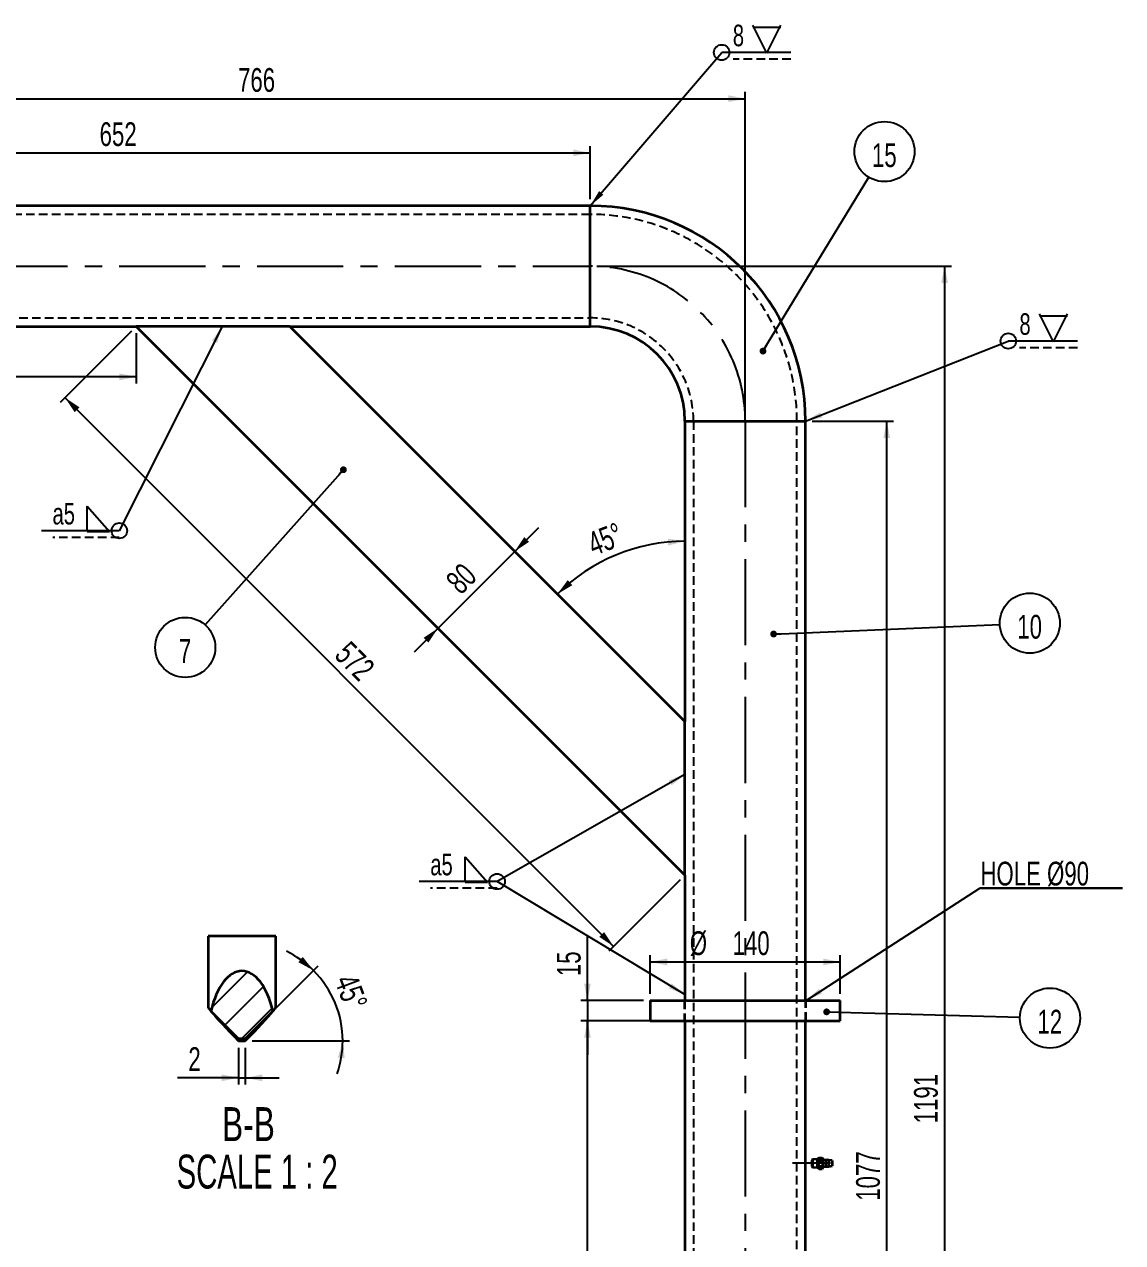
# Model space of a CAD drawing. Header units: millimetres. Extents: x 50 to 5945, y 0 to 4205.
# Drawn here: x 4027 to 4837, y 692 to 1590 of the extents above; entities that cross this region are included whole.
import ezdxf

# ---------------------------------------------------------------- set-up
doc = ezdxf.new("R2010")
doc.units = ezdxf.units.MM
doc.header["$LTSCALE"] = 5
doc.linetypes.add('CENTERX2', pattern=[20.32, 12.7, -2.54, 2.54, -2.54])
doc.linetypes.add('HIDDEN', pattern=[1.905, 1.27, -0.635])
doc.layers.add('AM_0', color=7, linetype='Continuous', lineweight=35)
doc.layers.add('AM_3', color=6, linetype='HIDDEN', lineweight=25)
for name, color, linetype in [('AM_5', 3, 'Continuous'), ('AM_6', 140, 'Continuous'), ('AM_7', 4, 'CENTERX2'), ('AM_8', 1, 'Continuous')]:
    doc.layers.add(name, color=color, linetype=linetype)
doc.styles.add('SLDTEXTSTYLE0', font='TXT', dxfattribs={"width": 0.7})
doc.styles.add('SLDTEXTSTYLE6', font='TXT', dxfattribs={"width": 0.645455})
doc.dimstyles.new('SLDDIMSTYLE0', dxfattribs={"dimtxt": 17.5, "dimasz": 12.5, "dimexe": 0, "dimexo": 0.0625, "dimgap": 4.375, "dimtad": 1, "dimdec": 1, "dimrnd": 1e-09, "dimzin": 12, "dimdsep": 46, "dimtxsty": 'SLDTEXTSTYLE0', "dimsah": 1, "dimcen": 0.09, "dimadec": 0, "dimazin": 3, "dimtfac": 1, "dimtdec": 1, "dimtmove": 0, "dimatfit": 0, "dimfxl": 1, "dimfrac": 2, "dimtolj": 1, "dimtzin": 12, "dimarcsym": 0})
doc.dimstyles.new('SLDDIMSTYLE1', dxfattribs={"dimtxt": 17.5, "dimasz": 12.5, "dimexe": 0, "dimexo": 0.0625, "dimgap": 4.375, "dimtad": 1, "dimdec": 1, "dimrnd": 1e-09, "dimzin": 12, "dimdsep": 46, "dimtxsty": 'SLDTEXTSTYLE0', "dimsah": 1, "dimcen": 0.09, "dimadec": 0, "dimazin": 3, "dimtfac": 1, "dimtdec": 1, "dimtofl": 0, "dimtmove": 0, "dimatfit": 3, "dimfxl": 1, "dimfrac": 2, "dimtolj": 1, "dimtzin": 12, "dimarcsym": 0})
doc.dimstyles.new('SLDDIMSTYLE11', dxfattribs={"dimtxt": 17.5, "dimasz": 12.5, "dimexe": 0, "dimexo": 0.0625, "dimgap": 4.375, "dimtad": 1, "dimdec": 1, "dimlfac": 0.4, "dimrnd": 1e-09, "dimzin": 12, "dimdsep": 46, "dimtxsty": 'SLDTEXTSTYLE0', "dimsah": 1, "dimcen": 0.09, "dimadec": 0, "dimazin": 3, "dimtfac": 1, "dimtdec": 1, "dimtmove": 0, "dimatfit": 0, "dimfxl": 1, "dimfrac": 2, "dimtolj": 1, "dimtzin": 12, "dimarcsym": 0})
doc.dimstyles.new('SLDDIMSTYLE22', dxfattribs={"dimtxt": 17.5, "dimasz": 12.5, "dimexe": 0, "dimexo": 0.0625, "dimgap": 4.375, "dimtad": 1, "dimdec": 4, "dimlfac": 2, "dimzin": 12, "dimdsep": 46, "dimtxsty": 'SLDTEXTSTYLE0', "dimsah": 1, "dimcen": 0.09, "dimadec": 0, "dimazin": 3, "dimtfac": 1, "dimtdec": 0, "dimtofl": 0, "dimtmove": 0, "dimatfit": 3, "dimfxl": 1, "dimfrac": 2, "dimtolj": 1, "dimtzin": 12, "dimarcsym": 0})
doc.dimstyles.new('SLDDIMSTYLE3', dxfattribs={"dimtxt": 0.18, "dimasz": 5, "dimexe": 0, "dimexo": 0.0625, "dimgap": 0, "dimtad": 0, "dimtih": 1, "dimtoh": 1, "dimdec": 0, "dimrnd": 1e-09, "dimzin": 0, "dimdsep": 46, "dimtxsty": 'Standard', "dimblk1": 'DOT', "dimblk2": 'DOT', "dimsah": 1, "dimcen": 0.09, "dimadec": 0, "dimazin": 0, "dimtfac": 5, "dimtdec": 0, "dimtofl": 0, "dimtmove": 0, "dimatfit": 3, "dimldrblk": 'DOT', "dimfxl": 1, "dimfrac": 2, "dimtolj": 1, "dimtzin": 0, "dimarcsym": 0})
doc.dimstyles.new('SLDDIMSTYLE4', dxfattribs={"dimtxt": 0.18, "dimasz": 12.5, "dimexe": 0, "dimexo": 0.0625, "dimgap": 0, "dimtad": 0, "dimtih": 1, "dimtoh": 1, "dimdec": 0, "dimrnd": 1e-09, "dimzin": 0, "dimdsep": 46, "dimtxsty": 'Standard', "dimsah": 1, "dimcen": 0.09, "dimadec": 0, "dimazin": 0, "dimtfac": 12.5, "dimtdec": 0, "dimtofl": 0, "dimtmove": 0, "dimatfit": 3, "dimfxl": 1, "dimfrac": 2, "dimtolj": 1, "dimtzin": 0, "dimarcsym": 0})
doc.dimstyles.new('SLDDIMSTYLE5', dxfattribs={"dimtxt": 17.5, "dimasz": 12.5, "dimexe": 0, "dimexo": 0.0625, "dimgap": 4.375, "dimtad": 1, "dimdec": 0, "dimrnd": 1e-09, "dimzin": 12, "dimdsep": 46, "dimtxsty": 'SLDTEXTSTYLE0', "dimsah": 1, "dimcen": 0.09, "dimadec": 0, "dimazin": 3, "dimtfac": 1, "dimtdec": 0, "dimtofl": 0, "dimtmove": 0, "dimatfit": 3, "dimfxl": 1, "dimfrac": 2, "dimtolj": 1, "dimtzin": 12, "dimarcsym": 0})
doc.dimstyles.new('SLDDIMSTYLE6', dxfattribs={"dimtxt": 17.5, "dimasz": 12.5, "dimexe": 0, "dimexo": 0.0625, "dimgap": 4.375, "dimtad": 1, "dimdec": 4, "dimlfac": 5, "dimzin": 12, "dimdsep": 46, "dimtxsty": 'SLDTEXTSTYLE0', "dimsah": 1, "dimcen": 0.09, "dimadec": 0, "dimazin": 3, "dimtfac": 1, "dimtdec": 0, "dimtofl": 0, "dimtmove": 0, "dimatfit": 3, "dimfxl": 1, "dimfrac": 2, "dimtolj": 1, "dimtzin": 12, "dimarcsym": 0})
doc.dimstyles.new('SLDDIMSTYLE7', dxfattribs={"dimtxt": 17.5, "dimasz": 12.5, "dimexe": 0, "dimexo": 0.0625, "dimgap": 4.375, "dimtad": 1, "dimdec": 0, "dimrnd": 1e-09, "dimzin": 12, "dimdsep": 46, "dimtxsty": 'SLDTEXTSTYLE0', "dimsah": 1, "dimcen": 0.09, "dimadec": 0, "dimazin": 3, "dimtfac": 1, "dimtofl": 0, "dimtmove": 0, "dimatfit": 3, "dimfxl": 1, "dimfrac": 2, "dimtolj": 1, "dimtzin": 12, "dimarcsym": 0})

# ---------------------------------------------------------------- blocks, each defined once
blk = doc.blocks.new('_D_9')
at = {"layer": 'AM_5'}
for p, q in [((4508.68, 855.4), (4437.36, 855.4)), ((4442.36, 220.4), (4442.36, 855.4)), ((4509.23, 220.4), (4437.36, 220.4))]:
    blk.add_line(p, q, dxfattribs=at)
for points in [[(4442.36, 855.4), (4439.86, 842.9), (4444.86, 842.9)], [(4442.36, 220.4), (4444.86, 232.9), (4439.86, 232.9)]]:
    blk.add_solid(points, dxfattribs=at)
at = {"layer": 'AM_5', "insert": (4419.8, 501.96), "char_height": 17.5, "attachment_point": 1, "rotation": 90, "style": 'SLDTEXTSTYLE0'}
blk.add_mtext('635', dxfattribs=at)
blk = doc.blocks.new('_D_10')
at = {"layer": 'AM_5'}
for p, q in [((4608.13, 1297.4), (4667.97, 1297.4)), ((4662.97, 220.4), (4662.97, 1297.4)), ((4608.13, 220.4), (4667.97, 220.4))]:
    blk.add_line(p, q, dxfattribs=at)
for points in [[(4662.97, 1297.4), (4660.47, 1284.9), (4665.47, 1284.9)], [(4662.97, 220.4), (4665.47, 232.9), (4660.47, 232.9)]]:
    blk.add_solid(points, dxfattribs=at)
at = {"layer": 'AM_5', "insert": (4640.41, 722.77), "char_height": 17.5, "attachment_point": 1, "rotation": 90, "style": 'SLDTEXTSTYLE0'}
blk.add_mtext('1077', dxfattribs=at)
blk = doc.blocks.new('_D_11')
at = {"layer": 'AM_5'}
for p, q in [((4449.38, 1411.7), (4710.64, 1411.7)), ((4705.64, 1411.7), (4705.64, 220.4)), ((4601.83, 220.4), (4710.64, 220.4))]:
    blk.add_line(p, q, dxfattribs=at)
for points in [[(4705.64, 1411.7), (4703.14, 1399.2), (4708.14, 1399.2)], [(4705.64, 220.4), (4708.14, 232.9), (4703.14, 232.9)]]:
    blk.add_solid(points, dxfattribs=at)
at = {"layer": 'AM_5', "insert": (4683.08, 779.84), "char_height": 17.5, "attachment_point": 1, "rotation": 90, "style": 'SLDTEXTSTYLE0'}
blk.add_mtext('1191', dxfattribs=at)
blk = doc.blocks.new('_D_12')
at = {"layer": 'AM_5'}
for p, q in [((4488.68, 875.4), (4488.68, 903.81)), ((4488.68, 898.81), (4628.68, 898.81)), ((4628.68, 875.4), (4628.68, 903.81))]:
    blk.add_line(p, q, dxfattribs=at)
for points in [[(4488.68, 898.81), (4501.18, 896.31), (4501.18, 901.31)], [(4628.68, 898.81), (4616.18, 901.31), (4616.18, 896.31)]]:
    blk.add_solid(points, dxfattribs=at)
at = {"layer": 'AM_5', "char_height": 17.5, "attachment_point": 1, "style": 'SLDTEXTSTYLE0'}
for s, insert in [('%%c', (4517.78, 921.37)), ('140', (4549.35, 921.37))]:
    blk.add_mtext(s, dxfattribs=dict(at, insert=insert))
blk = doc.blocks.new('_D_13')
at = {"layer": 'AM_5'}
for p, q in [((4442.36, 870.4), (4442.36, 917.22)), ((4483.68, 870.4), (4437.36, 870.4)), ((4442.36, 870.4), (4442.36, 855.4)), ((4483.68, 855.4), (4437.36, 855.4)), ((4442.36, 855.4), (4442.36, 830.4))]:
    blk.add_line(p, q, dxfattribs=at)
for points in [[(4442.36, 870.4), (4444.86, 882.9), (4439.86, 882.9)], [(4442.36, 855.4), (4439.86, 842.9), (4444.86, 842.9)]]:
    blk.add_solid(points, dxfattribs=at)
at = {"layer": 'AM_5', "insert": (4419.8, 888.34), "char_height": 17.5, "attachment_point": 1, "rotation": 90, "style": 'SLDTEXTSTYLE0'}
blk.add_mtext('15', dxfattribs=at)
blk = doc.blocks.new('_D_14')
at = {"layer": 'AM_5'}
for p, q in [((4106.23, 1363.72), (4053.66, 1311.15)), ((4057.2, 1314.69), (4461.66, 910.22)), ((4510.69, 959.25), (4458.13, 906.69))]:
    blk.add_line(p, q, dxfattribs=at)
for points in [[(4057.2, 1314.69), (4064.27, 1304.08), (4067.81, 1307.62)], [(4461.66, 910.22), (4454.59, 920.83), (4451.06, 917.29)]]:
    blk.add_solid(points, dxfattribs=at)
at = {"layer": 'AM_5', "insert": (4267.38, 1136.41), "char_height": 17.5, "attachment_point": 1, "rotation": 315, "style": 'SLDTEXTSTYLE0'}
blk.add_mtext('572', dxfattribs=at)
blk = doc.blocks.new('_D_15')
at = {"layer": 'AM_5'}
for p, q in [((4388.75, 1201.4), (4406.43, 1219.08)), ((4332.18, 1144.83), (4388.75, 1201.4)), ((4332.18, 1144.83), (4314.51, 1127.15))]:
    blk.add_line(p, q, dxfattribs=at)
for points in [[(4388.75, 1201.4), (4399.36, 1208.47), (4395.82, 1212.01)], [(4332.18, 1144.83), (4321.58, 1137.76), (4325.11, 1134.22)]]:
    blk.add_solid(points, dxfattribs=at)
at = {"layer": 'AM_5', "insert": (4336.67, 1181.22), "char_height": 17.5, "attachment_point": 1, "rotation": 45, "style": 'SLDTEXTSTYLE0'}
blk.add_mtext('80', dxfattribs=at)
blk = doc.blocks.new('_D_16')
at = {"layer": 'AM_5'}
blk.add_arc((4514.23, 1075.92), 132.95, 90, 135, dxfattribs=at)
for points in [[(4514.23, 1208.87), (4501.62, 1210.78), (4501.86, 1205.79)], [(4420.22, 1169.93), (4431.15, 1176.5), (4427.78, 1180.19)]]:
    blk.add_solid(points, dxfattribs=at)
at = {"layer": 'AM_5', "insert": (4440.7, 1214.17), "char_height": 17.5, "attachment_point": 1, "rotation": 21.27138, "style": 'SLDTEXTSTYLE0'}
blk.add_mtext('45°', dxfattribs=at)
blk = doc.blocks.new('_D_17')
at = {"layer": 'AM_5'}
for p, q in [((3792.38, 1362.25), (3792.38, 1325.08)), ((4109.76, 1362.25), (4109.76, 1325.08)), ((4109.76, 1330.08), (3792.38, 1330.08))]:
    blk.add_line(p, q, dxfattribs=at)
for points in [[(3792.38, 1330.08), (3804.88, 1327.58), (3804.88, 1332.58)], [(4109.76, 1330.08), (4097.26, 1332.58), (4097.26, 1327.58)]]:
    blk.add_solid(points, dxfattribs=at)
at = {"layer": 'AM_5', "insert": (3942.22, 1352.64), "char_height": 17.5, "attachment_point": 1, "style": 'SLDTEXTSTYLE0'}
blk.add_mtext('317', dxfattribs=at)
blk = doc.blocks.new('_D_20')
at = {"layer": 'AM_5'}
for p, q in [((3792.38, 1461.15), (3792.38, 1500.19)), ((4444.38, 1461.15), (4444.38, 1500.19)), ((3792.38, 1495.19), (4444.38, 1495.19))]:
    blk.add_line(p, q, dxfattribs=at)
for points in [[(3792.38, 1495.19), (3804.88, 1492.69), (3804.88, 1497.69)], [(4444.38, 1495.19), (4431.88, 1497.69), (4431.88, 1492.69)]]:
    blk.add_solid(points, dxfattribs=at)
at = {"layer": 'AM_5', "insert": (4082.69, 1517.74), "char_height": 17.5, "attachment_point": 1, "style": 'SLDTEXTSTYLE0'}
blk.add_mtext('652', dxfattribs=at)
blk = doc.blocks.new('_D_21')
at = {"layer": 'AM_5'}
for p, q in [((3792.38, 1461.15), (3792.38, 1540.12)), ((4558.68, 1302.4), (4558.68, 1540.12)), ((3792.38, 1535.12), (4558.68, 1535.12))]:
    blk.add_line(p, q, dxfattribs=at)
for points in [[(3792.38, 1535.12), (3804.88, 1532.62), (3804.88, 1537.62)], [(4558.68, 1535.12), (4546.18, 1537.62), (4546.18, 1532.62)]]:
    blk.add_solid(points, dxfattribs=at)
at = {"layer": 'AM_5', "insert": (4184.75, 1557.68), "char_height": 17.5, "attachment_point": 1, "style": 'SLDTEXTSTYLE0'}
blk.add_mtext('766', dxfattribs=at)
blk = doc.blocks.new('SW_NOTE_0_11')
at = {"layer": 'AM_6', "color": 0}
for p, q in [((0, 0), (105.36, 0)), ((105.36, 0), (0, 0)), ((0, 0), (105.36, 0)), ((105.36, 0), (0, 0)), ((0, 0), (105.36, 0)), ((105.36, 0), (0, 0))]:
    blk.add_line(p, q, dxfattribs=at)
at = {"layer": 'AM_6', "color": 0, "insert": (0.47, 19.4), "char_height": 17.5, "attachment_point": 1, "style": 'SLDTEXTSTYLE0'}
blk.add_mtext('HOLE Ø90', dxfattribs=at)
blk = doc.blocks.new('SW_NOTE_0_12')
at = {"layer": 'AM_6', "color": 0}
blk.add_circle((-14.73, -16.54), 22.15, dxfattribs=at)
at = {"layer": 'AM_6', "color": 0, "insert": (-14.84, -10.45), "char_height": 17.5, "attachment_point": 2, "style": 'SLDTEXTSTYLE0'}
blk.add_mtext('7', dxfattribs=at)
blk = doc.blocks.new('_Dot')
at = {"color": 0, "linetype": 'ByBlock', "lineweight": -2}
blk.add_line((-0.5, 0), (-1, 0), dxfattribs=at)
at = {"color": 0, "linetype": 'ByBlock', "const_width": 0.5}
blk.add_lwpolyline([(-0.25, 0, 1), (0.25, 0, 1)], format="xyb", close=True, dxfattribs=at)
blk = doc.blocks.new('SW_NOTE_0_15')
at = {"layer": 'AM_6', "color": 0}
blk.add_circle((11.52, 18.92), 22.15, dxfattribs=at)
at = {"layer": 'AM_6', "color": 0, "insert": (11.41, 25.02), "char_height": 17.5, "attachment_point": 2, "style": 'SLDTEXTSTYLE0'}
blk.add_mtext('15', dxfattribs=at)
blk = doc.blocks.new('SW_NOTE_0_16')
at = {"layer": 'AM_6', "color": 0}
blk.add_circle((22.13, 0.94), 22.15, dxfattribs=at)
at = {"layer": 'AM_6', "color": 0, "insert": (22.02, 7.03), "char_height": 17.5, "attachment_point": 2, "style": 'SLDTEXTSTYLE0'}
blk.add_mtext('10', dxfattribs=at)
blk = doc.blocks.new('SW_NOTE_0_17')
at = {"layer": 'AM_6', "color": 0}
blk.add_circle((22.14, -0.61), 22.15, dxfattribs=at)
at = {"layer": 'AM_6', "color": 0, "insert": (22.03, 5.48), "char_height": 17.5, "attachment_point": 2, "style": 'SLDTEXTSTYLE0'}
blk.add_mtext('12', dxfattribs=at)
blk = doc.blocks.new('SW_SYMBOL_WELD_FILL')
at = {"layer": 'AM_5', "color": 0}
for p, q in [((500, 0), (500, 4500)), ((500, 4500), (4500, 0)), ((500, 0), (4500, 0))]:
    blk.add_line(p, q, dxfattribs=at)
blk = doc.blocks.new('SW_WELDSYMBOL_1')
at = {"layer": 'AM_5', "color": 0}
blk.add_line((0, 0), (-57.46, 0), dxfattribs=at)
at = {"layer": 'AM_5', "color": 0, "linetype": 'HIDDEN'}
blk.add_line((0, -5), (-49.11, -5), dxfattribs=at)
at = {"layer": 'AM_5', "color": 0}
blk.add_circle((0, 0), 5.72, dxfattribs=at)
at = {"layer": 'AM_5', "color": 0, "xscale": 0.0041275, "yscale": 0.0041275, "zscale": 0.0041275}
blk.add_blockref('SW_SYMBOL_WELD_FILL', (-25.72, -0.48), dxfattribs=at)
at = {"layer": 'AM_5', "color": 0, "insert": (-49.23, 20.46), "char_height": 15.875, "attachment_point": 1, "style": 'SLDTEXTSTYLE0'}
blk.add_mtext('a5', dxfattribs=at)
blk = doc.blocks.new('SW_WELDSYMBOL_2')
at = {"layer": 'AM_5', "color": 0}
blk.add_line((0, 0), (-57.46, 0), dxfattribs=at)
at = {"layer": 'AM_5', "color": 0, "linetype": 'HIDDEN'}
blk.add_line((0, -5), (-49.11, -5), dxfattribs=at)
at = {"layer": 'AM_5', "color": 0}
blk.add_circle((0, 0), 5.72, dxfattribs=at)
at = {"layer": 'AM_5', "color": 0, "xscale": 0.0041275, "yscale": 0.0041275, "zscale": 0.0041275}
blk.add_blockref('SW_SYMBOL_WELD_FILL', (-25.72, -0.48), dxfattribs=at)
at = {"layer": 'AM_5', "color": 0, "insert": (-49.23, 20.46), "char_height": 15.875, "attachment_point": 1, "style": 'SLDTEXTSTYLE0'}
blk.add_mtext('a5', dxfattribs=at)
blk = doc.blocks.new('SW_SYMBOL_WELD_BUSV')
at = {"layer": 'AM_5', "color": 0}
for q in [(0, 5000), (5000, 5000)]:
    blk.add_line((2500, 0), q, dxfattribs=at)
blk = doc.blocks.new('SW_SYMBOL_WLDSI_FLT')
at = {"layer": 'AM_5', "color": 0}
blk.add_line((0, 0), (5000, 0), dxfattribs=at)
blk = doc.blocks.new('SW_WELDSYMBOL_4')
at = {"layer": 'AM_5', "color": 0}
blk.add_line((51.01, 0), (0, 0), dxfattribs=at)
at = {"layer": 'AM_5', "color": 0, "linetype": 'HIDDEN'}
blk.add_line((51.01, -5), (8.35, -5), dxfattribs=at)
at = {"layer": 'AM_5', "color": 0}
blk.add_circle((0, 0), 5.72, dxfattribs=at)
at = {"layer": 'AM_5', "color": 0, "xscale": 0.0041275, "yscale": 0.0041275, "zscale": 0.0041275}
for name, p in [('SW_SYMBOL_WELD_BUSV', (23, -0.48)), ('SW_SYMBOL_WLDSI_FLT', (23, 18.57))]:
    blk.add_blockref(name, p, dxfattribs=at)
at = {"layer": 'AM_5', "color": 0, "insert": (8.23, 20.46), "char_height": 15.88, "attachment_point": 1, "style": 'SLDTEXTSTYLE0'}
blk.add_mtext('8', dxfattribs=at)
blk = doc.blocks.new('SW_WELDSYMBOL_5')
at = {"layer": 'AM_5', "color": 0}
blk.add_line((51.01, 0), (0, 0), dxfattribs=at)
at = {"layer": 'AM_5', "color": 0, "linetype": 'HIDDEN'}
blk.add_line((51.01, -5), (8.35, -5), dxfattribs=at)
at = {"layer": 'AM_5', "color": 0}
blk.add_circle((0, 0), 5.72, dxfattribs=at)
at = {"layer": 'AM_5', "color": 0, "xscale": 0.0041275, "yscale": 0.0041275, "zscale": 0.0041275}
for name, p in [('SW_SYMBOL_WELD_BUSV', (23, -0.48)), ('SW_SYMBOL_WLDSI_FLT', (23, 18.57))]:
    blk.add_blockref(name, p, dxfattribs=at)
at = {"layer": 'AM_5', "color": 0, "insert": (8.23, 20.46), "char_height": 15.88, "attachment_point": 1, "style": 'SLDTEXTSTYLE0'}
blk.add_mtext('8', dxfattribs=at)
blk = doc.blocks.new('_D_109')
at = {"layer": 'AM_5'}
for p, q in [((4196.23, 848.26), (4243.95, 896.03)), ((4195.12, 840.58), (4266.94, 840.58))]:
    blk.add_line(p, q, dxfattribs=at)
for start, end in [(45.03929, 64.30842), (0, 45.03929), (340.73087, 0)]:
    blk.add_arc((4188.57, 840.58), 73.36, start, end, dxfattribs=at)
for points in [[(4240.41, 892.5), (4232.47, 902.46), (4229.24, 898.64)], [(4261.94, 840.58), (4258.39, 828.34), (4263.37, 827.92)]]:
    blk.add_solid(points, dxfattribs=at)
at = {"layer": 'AM_5', "insert": (4272.05, 891.28), "char_height": 17.5, "attachment_point": 1, "rotation": 290.42785, "style": 'SLDTEXTSTYLE0'}
blk.add_mtext('45°', dxfattribs=at)
blk = doc.blocks.new('_D_110')
at = {"layer": 'AM_5'}
for p, q in [((4185.12, 835.58), (4185.12, 808.39)), ((4190.12, 835.58), (4190.12, 808.39)), ((4185.12, 813.39), (4140.19, 813.39)), ((4185.12, 813.39), (4190.12, 813.39)), ((4190.12, 813.39), (4215.12, 813.39))]:
    blk.add_line(p, q, dxfattribs=at)
for points in [[(4185.12, 813.39), (4172.62, 815.89), (4172.62, 810.89)], [(4190.12, 813.39), (4202.62, 810.89), (4202.62, 815.89)]]:
    blk.add_solid(points, dxfattribs=at)
at = {"layer": 'AM_5', "insert": (4148.13, 835.95), "char_height": 17.5, "attachment_point": 1, "style": 'SLDTEXTSTYLE0'}
blk.add_mtext('2', dxfattribs=at)

msp = doc.modelspace()

# ---------------------------------------------------------------- hatches: boundary and pattern name
at = {"layer": 'AM_8'}
h = msp.add_hatch(dxfattribs=at)
h.set_pattern_fill('ANSI31', color=256, scale=5, style=0)
edge = h.paths.add_edge_path(flags=0)
edge.add_line((4190.121398, 842.135735), (4210.454622, 862.496863))
edge.add_ellipse((4187.621398, 842.135735), major_axis=(0, -50), ratio=0.5, start_angle=114.030479556, end_angle=245.969520444)
edge.add_line((4164.788174, 862.496863), (4185.121398, 842.135735))
edge.add_line((4185.121398, 842.135735), (4190.121398, 842.135735))

# ---------------------------------------------------------------- linework, layer by layer
at = {"layer": 'AM_0'}
for p, q in [((4444.378071, 1456.151431), (3889.457209, 1456.151431)), ((4444.378071, 1367.251431), (4444.378071, 1456.151431)), ((3907.549056, 1367.251431), (4109.762992, 1367.251431)), ((4109.762992, 1367.251431), (4514.228071, 962.786352)), ((4222.900077, 1367.251431), (4109.762992, 1367.251431)), ((4222.900077, 1367.251431), (4444.378071, 1367.251431)), ((4514.228071, 1075.923437), (4222.900077, 1367.251431)), ((4514.228071, 1297.401431), (4514.228071, 1075.923437)), ((4514.228071, 1297.401431), (4603.128071, 1297.401431)), ((4603.128071, 870.401431), (4603.128071, 1297.401431)), ((4514.228071, 962.786352), (4514.228071, 1075.923437)), ((4514.228071, 962.786352), (4514.228071, 870.401431)), ((4162.621398, 917.871747), (4162.621398, 865.369615)), ((4212.621398, 917.871747), (4162.621398, 917.871747)), ((4212.621398, 865.369615), (4212.621398, 917.871747)), ((4185.121398, 842.135735), (4164.788174, 862.496863)), ((4210.454622, 862.496863), (4190.121398, 842.135735)), ((4488.678071, 870.401431), (4488.678071, 855.401431)), ((4488.678071, 870.401431), (4628.678071, 870.401431)), ((4628.678071, 855.401431), (4628.678071, 870.401431)), ((4488.678071, 855.401431), (4628.678071, 855.401431)), ((4514.228071, 855.401431), (4514.228071, 220.401431)), ((4603.128071, 220.401431), (4603.128071, 855.401431)), ((4190.121398, 842.135735), (4185.121398, 842.135735)), ((4185.121398, 840.583468), (4185.121398, 842.135735)), ((4190.121398, 842.135735), (4190.121398, 840.583468)), ((4613.06075, 754.442883), (4612.748143, 753.901431)), ((4613.06075, 754.442883), (4615.435535, 754.442883)), ((4615.748143, 753.901431), (4615.435535, 754.442883)), ((4608.247899, 753.292048), (4607.748143, 752.776431)), ((4607.748143, 752.776431), (4607.748143, 748.026431)), ((4607.748143, 748.026431), (4608.247899, 747.510814)), ((4611.748143, 753.401431), (4608.247899, 753.292048)), ((4608.247899, 753.292048), (4608.247899, 747.510814)), ((4608.247899, 747.510814), (4611.748143, 747.401431)), ((4612.748143, 753.551431), (4611.748143, 753.551431)), ((4611.748143, 753.551431), (4611.748143, 747.251431)), ((4611.748143, 747.251431), (4612.748143, 747.251431)), ((4612.748143, 753.901431), (4612.748143, 753.43252)), ((4612.748143, 753.43252), (4612.748143, 750.401431)), ((4612.748143, 750.401431), (4612.748143, 747.370342)), ((4612.748143, 747.370342), (4612.748143, 746.901431)), ((4612.748143, 746.901431), (4613.06075, 746.359979)), ((4613.06075, 752.422157), (4615.435535, 752.422157)), ((4613.06075, 748.380705), (4615.435535, 748.380705)), ((4613.06075, 746.359979), (4615.435535, 746.359979)), ((4615.435535, 746.359979), (4615.748143, 746.901431)), ((4615.748143, 753.901431), (4615.748143, 753.43252)), ((4615.748143, 753.43252), (4615.748143, 750.401431)), ((4617.848143, 752.711431), (4615.748143, 753.126431)), ((4615.748143, 750.401431), (4615.748143, 747.370342)), ((4615.748143, 747.676431), (4617.848143, 748.091431)), ((4615.748143, 747.370342), (4615.748143, 746.901431)), ((4617.848143, 752.711431), (4617.848143, 748.091431)), ((4622.748143, 752.401431), (4619.948143, 752.711431)), ((4619.948143, 752.711431), (4619.948143, 748.091431)), ((4619.948143, 748.091431), (4622.748143, 748.401431)), ((4622.748143, 752.401431), (4622.748143, 748.401431))]:
    msp.add_line(p, q, dxfattribs=at)
at = {"layer": 'AM_0', "flags": 128}
for points in [[(4612.748143, 753.43252), (4612.8448, 753.980227), (4613.06075, 754.442883)], [(4615.435535, 754.442883), (4615.688402, 753.861189), (4615.748143, 753.43252)], [(4613.06075, 752.422157), (4612.807884, 753.00385), (4612.748143, 753.43252)], [(4612.748143, 750.401431), (4612.8448, 751.496846), (4613.06075, 752.422157)], [(4613.06075, 748.380705), (4612.807884, 749.544092), (4612.748143, 750.401431)], [(4612.748143, 747.370342), (4612.8448, 747.91805), (4613.06075, 748.380705)], [(4613.06075, 746.359979), (4612.807884, 746.941673), (4612.748143, 747.370342)], [(4615.748143, 753.43252), (4615.651485, 752.884812), (4615.435535, 752.422157)], [(4615.435535, 752.422157), (4615.688402, 751.25877), (4615.748143, 750.401431)], [(4615.748143, 750.401431), (4615.651485, 749.306016), (4615.435535, 748.380705)], [(4615.435535, 748.380705), (4615.688402, 747.799011), (4615.748143, 747.370342)], [(4615.748143, 747.370342), (4615.651485, 746.822634), (4615.435535, 746.359979)]]:
    msp.add_lwpolyline(points, dxfattribs=at)
at = {"layer": 'AM_0'}
for centre, radius, start, end in [((4444.378071, 1297.401431), 158.75, 0, 90), ((4444.378071, 1297.401431), 69.85, 0, 90), ((4618.898143, 749.267959), 3.6, 73.0422367, 106.9577633), ((4618.898143, 751.534903), 3.6, 253.0422367, 286.9577633)]:
    msp.add_arc(centre, radius, start, end, dxfattribs=at)
for centre, major_axis, ratio, start_param, end_param in [((4187.621398, 842.135735), (0, -50), 0.5, 1.9902073159, 4.2929779913), ((4187.621398, 839.554192), (-24.98783, 25.851529), 0.0301712515, 0.0312039823, 0.4506149714), ((4187.621398, 839.554192), (-24.98783, 25.851529), 0.0301712515, 0.4506149714, 1.5018328879), ((4187.621398, 839.554192), (24.98783, 25.851529), 0.0301712515, 4.7813524192, 5.8325703358), ((4187.621398, 839.554192), (24.98783, 25.851529), 0.0301712515, 5.8325703358, 6.2519813249), ((4187.621398, 842.135735), (25, 0), 0.0624034731, 4.6122215592, 4.8125564015)]:
    msp.add_ellipse(centre, major_axis=major_axis, ratio=ratio, start_param=start_param, end_param=end_param, dxfattribs=at)
at = {"layer": 'AM_3'}
for p, q in [((4444.378071, 1449.851431), (3893.308006, 1449.851431)), ((3909.051578, 1373.551431), (4444.378071, 1373.551431)), ((4520.528071, 1297.401431), (4520.528071, 220.401431)), ((4596.828071, 220.401431), (4596.828071, 1297.401431)), ((4513.678071, 870.401431), (4513.678071, 855.401431)), ((4514.228071, 870.401431), (4514.228071, 855.401431)), ((4603.128071, 855.401431), (4603.128071, 870.401431)), ((4603.678071, 855.401431), (4603.678071, 870.401431))]:
    msp.add_line(p, q, dxfattribs=at)
for radius in [152.45, 76.15]:
    msp.add_arc((4444.378071, 1297.401431), radius, 0, 90, dxfattribs=at)
at = {"layer": 'AM_7'}
for p, q in [((3792.378071, 1411.701431), (4444.378071, 1411.701431)), ((4558.678071, 1297.401431), (4558.678071, 210.401431)), ((4190.121398, 842.135735), (4192.701108, 844.718985)), ((4190.121398, 840.583468), (4185.121398, 840.583468)), ((4621.616561, 750.401431), (4593.60561, 750.401431))]:
    msp.add_line(p, q, dxfattribs=at)
msp.add_arc((4444.378071, 1297.401431), 114.3, 0, 90, dxfattribs=at)
msp.add_arc((4444.378071, 1297.401431), 114.3, 0, 90, dxfattribs=at)

# ---------------------------------------------------------------- block references
at = {"layer": 'AM_5'}
for name, p in [('SW_WELDSYMBOL_4', (4541.304321, 1569.201871)), ('SW_WELDSYMBOL_5', (4752.603859, 1356.464921)), ('SW_WELDSYMBOL_1', (4097.23743, 1216.68948)), ('SW_WELDSYMBOL_2', (4375.734982, 958.069949))]:
    msp.add_blockref(name, p, dxfattribs=at)
at = {"layer": 'AM_6'}
for name, p in [('SW_NOTE_0_15', (4649.787007, 1477.208146)), ('SW_NOTE_0_16', (4746.319997, 1147.573384)), ('SW_NOTE_0_12', (4160.565804, 1147.194505)), ('SW_NOTE_0_11', (4731.547619, 953.270536)), ('SW_NOTE_0_17', (4761.189732, 858.052066))]:
    msp.add_blockref(name, p, dxfattribs=at)

# ---------------------------------------------------------------- texts
at = {"layer": 'AM_6', "char_height": 25, "attachment_point": 2}
for s, insert, style in [('B-B', (4192.40412, 791.757278), 'SLDTEXTSTYLE0'), ('SCALE 1 : 2', (4198.888505, 756.757277), 'SLDTEXTSTYLE6')]:
    msp.add_mtext(s, dxfattribs=dict(at, insert=insert, style=style))

# ---------------------------------------------------------------- dimensions: what is measured, and where the dimension line sits
at = {"layer": 'AM_5'}
for base, p1, p2, angle, dimstyle, picture, middle in [((4558.678071, 1535.122653), (3792.378071, 1456.151431), (4558.678071, 1297.401431), 0, 'SLDDIMSTYLE7', '_D_21', (4203.114529, 1535.122653)), ((4444.378071, 1495.185669), (3792.378071, 1456.151431), (4444.378071, 1456.151431), 0, 'SLDDIMSTYLE1', '_D_20', (4101.05335, 1495.185669)), ((4705.642765, 220.401431), (4444.378071, 1411.701431), (4596.828071, 220.401431), 90, 'SLDDIMSTYLE5', '_D_11', (4705.642765, 799.06654)), ((3792.378071, 1330.080613), (4109.762992, 1367.251431), (3792.378071, 1367.251431), 0, 'SLDDIMSTYLE5', '_D_17', (3958.834324, 1330.080613)), ((4461.663525, 910.221806), (4109.762992, 1367.251431), (4514.228071, 962.786352), 315, 'SLDDIMSTYLE1', '_D_14', (4264.416449, 1107.468882)), ((4662.969585, 1297.401431), (4603.128071, 220.401431), (4603.128071, 1297.401431), 90, 'SLDDIMSTYLE1', '_D_10', (4662.969585, 745.502456)), ((4388.752528, 1201.39898), (4514.228071, 962.786352), (4514.228071, 1075.923437), 45, 'SLDDIMSTYLE0', '_D_15', (4361.265131, 1173.911583)), ((4442.361715, 855.401431), (4488.678071, 870.401431), (4488.678071, 855.401431), 90, 'SLDDIMSTYLE0', '_D_13', (4442.361715, 898.811502)), ((4442.361715, 855.401431), (4514.228071, 220.401431), (4513.678071, 855.401431), 90, 'SLDDIMSTYLE1', '_D_9', (4442.361715, 520.322966))]:
    dim = msp.add_linear_dim(base=base, p1=p1, p2=p2, angle=angle, dimstyle=dimstyle, dxfattribs=at)
    dim.commit()
    dim.dimension.update_dxf_attribs({"geometry": picture, "text_midpoint": middle, "dimtype": 160})
for base, line1, line2, dimstyle, picture, middle in [((4463.351509, 1198.750323), ((4514.228071, 1297.401431), (4514.228071, 220.401431)), ((4514.228071, 1075.923437), (4222.900077, 1367.251431)), 'SLDDIMSTYLE6', '_D_16', (4465.996845, 1199.812974)), ((4256.341914, 868.682218), ((4190.121398, 840.583468), (4185.121398, 840.583468)), ((4190.121398, 842.135735), (4192.701108, 844.718985)), 'SLDDIMSTYLE22', '_D_109', (4257.322373, 866.18983))]:
    dim = msp.add_angular_dim_2l(base=base, line1=line1, line2=line2, dimstyle=dimstyle, dxfattribs=at)
    dim.commit()
    dim.dimension.update_dxf_attribs({"geometry": picture, "text_midpoint": middle, "dimtype": 162})
dim = msp.add_linear_dim(base=(4628.678071, 898.811502), p1=(4488.678071, 870.401431), p2=(4628.678071, 870.401431), text='%%c<>', dimstyle='SLDDIMSTYLE1', dxfattribs=at)
dim.commit()
dim.dimension.update_dxf_attribs({"geometry": '_D_12', "text_midpoint": (4551.039551, 898.811502), "dimtype": 160})
dim = msp.add_linear_dim(base=(4190.121398, 813.390764), p1=(4185.121398, 840.583468), p2=(4190.121398, 840.583468), dimstyle='SLDDIMSTYLE11', dxfattribs=at)
dim.commit()
dim.dimension.update_dxf_attribs({"geometry": '_D_110', "text_midpoint": (4154.242678, 813.390764), "dimtype": 160})

# ---------------------------------------------------------------- leaders
for points in [[(4444.378071, 1456.151431), (4541.304321, 1569.201871)], [(4173.117318, 1367.251431), (4097.23743, 1216.68948)], [(4603.128071, 1297.401431), (4752.603859, 1356.464921)], [(4514.228071, 1036.995354), (4375.734982, 958.069949)], [(4514.228071, 874.685211), (4375.734982, 958.069949)]]:
    msp.add_leader(points, dimstyle='SLDDIMSTYLE4', dxfattribs=at)
at = {"layer": 'AM_6'}
for points, dimstyle in [([(4571.728719, 1349.039412), (4649.787007, 1477.208146)], 'SLDDIMSTYLE3'), ([(4262.446427, 1261.59574), (4160.565804, 1147.194505)], 'SLDDIMSTYLE3'), ([(4579.618299, 1140.529076), (4746.319997, 1147.573384)], 'SLDDIMSTYLE3'), ([(4603.678071, 870.401431), (4731.547619, 953.270536)], 'SLDDIMSTYLE4'), ([(4618.670851, 862.009399), (4761.189732, 858.052066)], 'SLDDIMSTYLE3')]:
    msp.add_leader(points, dimstyle=dimstyle, dxfattribs=at)

doc.saveas('drawing.dxf')
